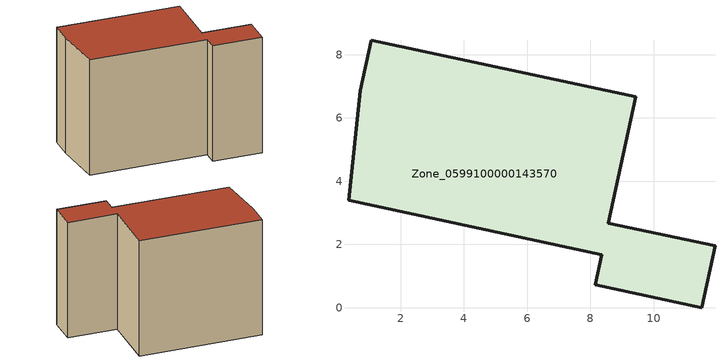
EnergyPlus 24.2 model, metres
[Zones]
Zone_0599100000143570
 floor ground (C_G): 11.94,1.96 11.52,0 8.15,0.73 8.36,1.68 0.35,3.4 0.73,6.86 1.07,8.46 9.43,6.68 8.57,2.68 z0
 wall outside (C_F): 11.52,0 11.94,1.96 8.57,2.68 9.43,6.68 1.07,8.46 0.73,6.86 0.35,3.4 8.36,1.68 8.15,0.73 11.52,0 z0:8.41
 roof outside (C_R): 0.73,6.86 0.35,3.4 8.36,1.68 8.15,0.73 11.52,0 11.94,1.96 8.57,2.68 9.43,6.68 1.07,8.46 z8.41
[BUILDING]
Pand.0599100000143570: North Axis=0; Terrain=City; Loads Convergence Tolerance Value=0.04; Temperature Convergence Tolerance Value=0.4; Solar Distribution=FullExterior; Maximum Number of Warmup Days=25; Minimum Number of Warmup Days=1
[Site:Location]
Rotterdam.The.Hague.AP_ZH_NLD Design_Conditions: Latitude=51.96; Longitude=4.45; Time Zone=1; Elevation=-4.5
[SITE:GROUNDTEMPERATURE:BUILDINGSURFACE]
18, 18, 18, 18, 18, 18, 18, 18, 18, 18, 18, 18
[MATERIAL] Thermal Absorptance=0.9; Solar Absorptance=0.7; Visible Absorptance=0.7
Name | Roughness | Thickness | Conductivity | Density | Specific Heat
G.TI.1975-1991 | MediumSmooth | 0.15 | 0.288461 | 540 | 1210
F.TI.1975-1991 | Rough | 0.3 | 0.230769 | 1920 | 840
R.TI.1975-1991 | MediumRough | 0.2 | 0.153846 | 1500 | 1000
[CONSTRUCTION]
C_G: G.TI.1975-1991
C_F: F.TI.1975-1991
C_R: R.TI.1975-1991
[ZONE]
Zone_0599100000143570: Type=1; Multiplier=1; Ceiling Height=Autocalculate; Volume=Autocalculate; Floor Area=autocalculate; Part of Total Floor Area=Yes
[ZONEINFILTRATION:DESIGNFLOWRATE]
Infil_Zone_0599100000143570: Zone or ZoneList or Space or SpaceList=Zone_0599100000143570; Schedule=AlwaysOn; Design Flow Rate Calculation Method=Flow/Area; Flow Rate per Floor Area=0.003; Constant Term Coefficient=1; Temperature Term Coefficient=0; Velocity Term Coefficient=0; Velocity Squared Term Coefficient=0
[HVACTEMPLATE:ZONE:IDEALLOADSAIRSYSTEM]
Zone_0599100000143570: Maximum Heating Supply Air Temperature=50; Minimum Cooling Supply Air Temperature=13; Maximum Heating Supply Air Humidity Ratio=0.0156; Minimum Cooling Supply Air Humidity Ratio=0.0077; Heating Limit=NoLimit; Cooling Limit=NoLimit; Dehumidification Control Type=ConstantSensibleHeatRatio; Cooling Sensible Heat Ratio=0.7; Dehumidification Setpoint=60; Humidification Control Type=None; Humidification Setpoint=30; Outdoor Air Method=None; Outdoor Air Flow Rate per Person=0.00944; Outdoor Air Flow Rate per Zone Floor Area=0; Outdoor Air Flow Rate per Zone=0; Demand Controlled Ventilation Type=None; Outdoor Air Economizer Type=NoEconomizer; Heat Recovery Type=None; Sensible Heat Recovery Effectiveness=0.7; Latent Heat Recovery Effectiveness=0.65
[ZONECONTROL:THERMOSTAT]
ThermostatControl_Zone_0599100000143570: Zone or ZoneList=Zone_0599100000143570; Control Type Schedule=DualSetpointControlType; Control 1=Thermostat_Zone_0599100000143570; Temperature Difference Between Cutout And Setpoint=0
[THERMOSTATSETPOINT:DUALSETPOINT]
Thermostat_Zone_0599100000143570: Heating Setpoint Temperature Schedule=HeatingSetpoint_Zone_0599100000143570; Cooling Setpoint Temperature Schedule=CoolingSetpoint_Zone_0599100000143570
[SCHEDULE:COMPACT]
HeatingSetpoint_Zone_0599100000143570: Through: 12/31, For: AllDays, Until: 24:00, 21
CoolingSetpoint_Zone_0599100000143570: Through: 12/31, For: AllDays, Until: 24:00, 24
DualSetpointControlType: Through: 12/31, For: AllDays, Until: 24:00, 4
AlwaysOn: Through: 12/31, For: AllDays, Until: 24:00, 1
